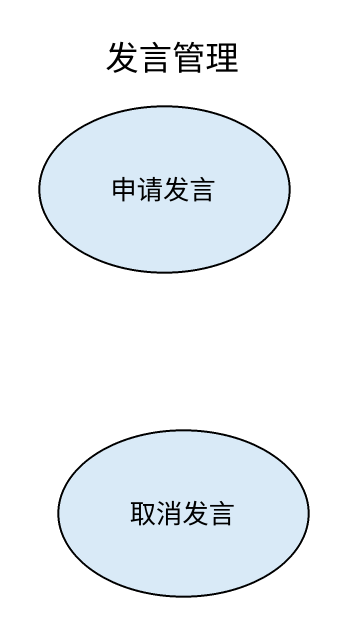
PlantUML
@startuml
title 发言管理
usecase 申请发言
usecase 取消发言
@enduml
